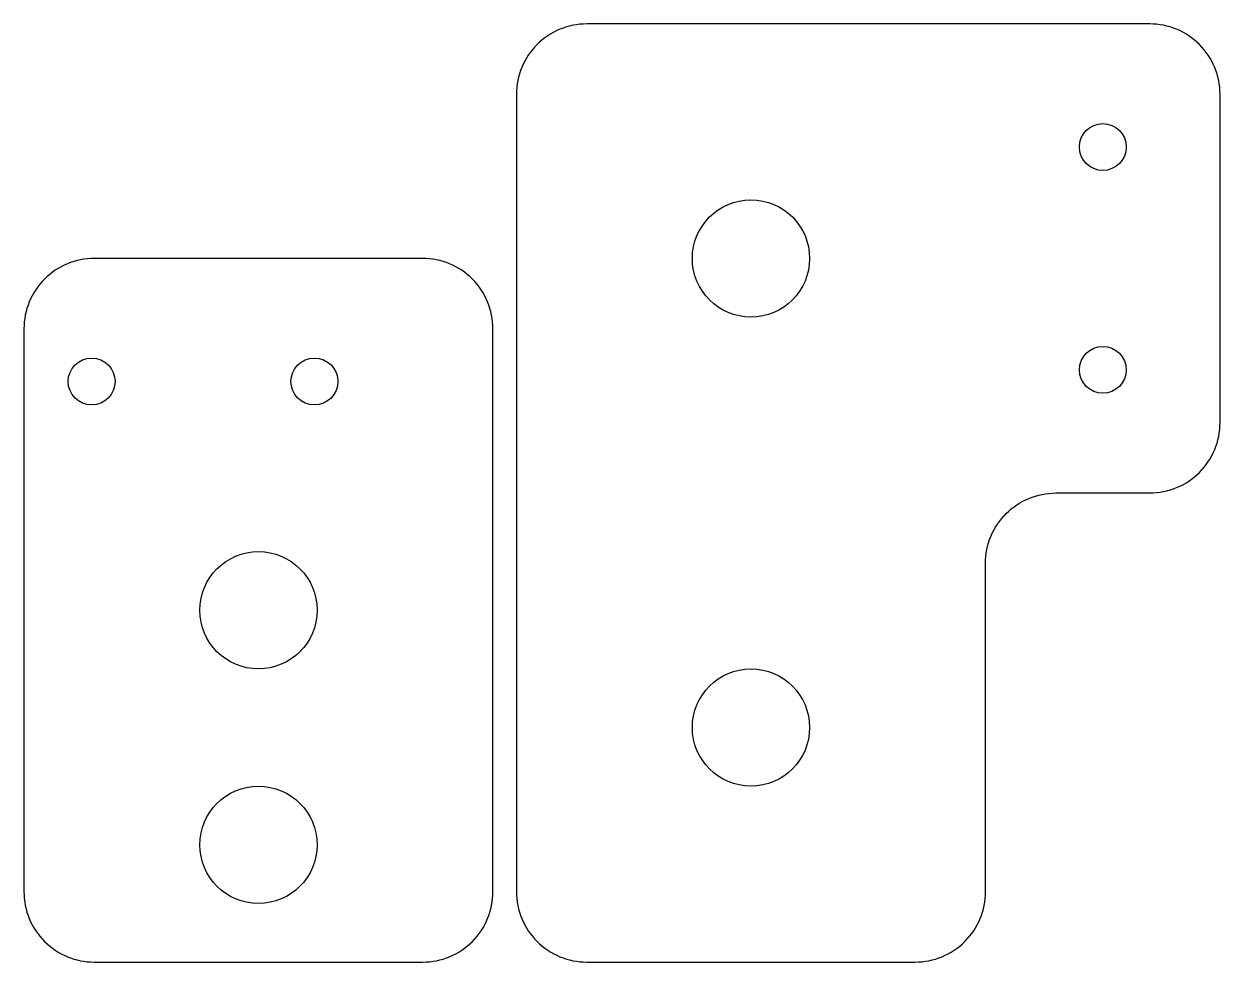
# Model space of a CAD drawing. Header units: inches. Extents: x 4.4 to 55.4, y 1.3 to 41.3.
import ezdxf

# ---------------------------------------------------------------- set-up
doc = ezdxf.new("R2010")
doc.units = ezdxf.units.IN
doc.header["$MEASUREMENT"] = 0

msp = doc.modelspace()

# ---------------------------------------------------------------- linework, layer by layer
msp.add_lwpolyline([(45.377, 41.34), (28.377, 41.34, 0.414214), (25.377, 38.34), (25.377, 4.34, 0.414214), (28.377, 1.34), (42.377, 1.34, 0.414214), (45.377, 4.34), (45.377, 18.34, -0.414214), (48.377, 21.34), (52.377, 21.34, 0.414214), (55.377, 24.34), (55.377, 38.34, 0.414214), (52.377, 41.34), (45.377, 41.34)], format="xyb")
msp.add_lwpolyline([(7.377, 1.34), (21.377, 1.34, 0.414214), (24.377, 4.34), (24.377, 28.34, 0.414214), (21.377, 31.34), (7.377, 31.34, 0.414214), (4.377, 28.34), (4.377, 4.34, 0.414214)], format="xyb", close=True)
for centre, radius in [((50.377, 36.09), 1), ((35.377, 31.34), 2.5), ((50.377, 26.59), 1), ((7.264, 26.093), 1), ((16.764, 26.093), 1), ((14.377, 16.34), 2.5), ((35.377, 11.34), 2.5), ((14.377, 6.34), 2.5)]:
    msp.add_circle(centre, radius)

doc.saveas('drawing.dxf')
